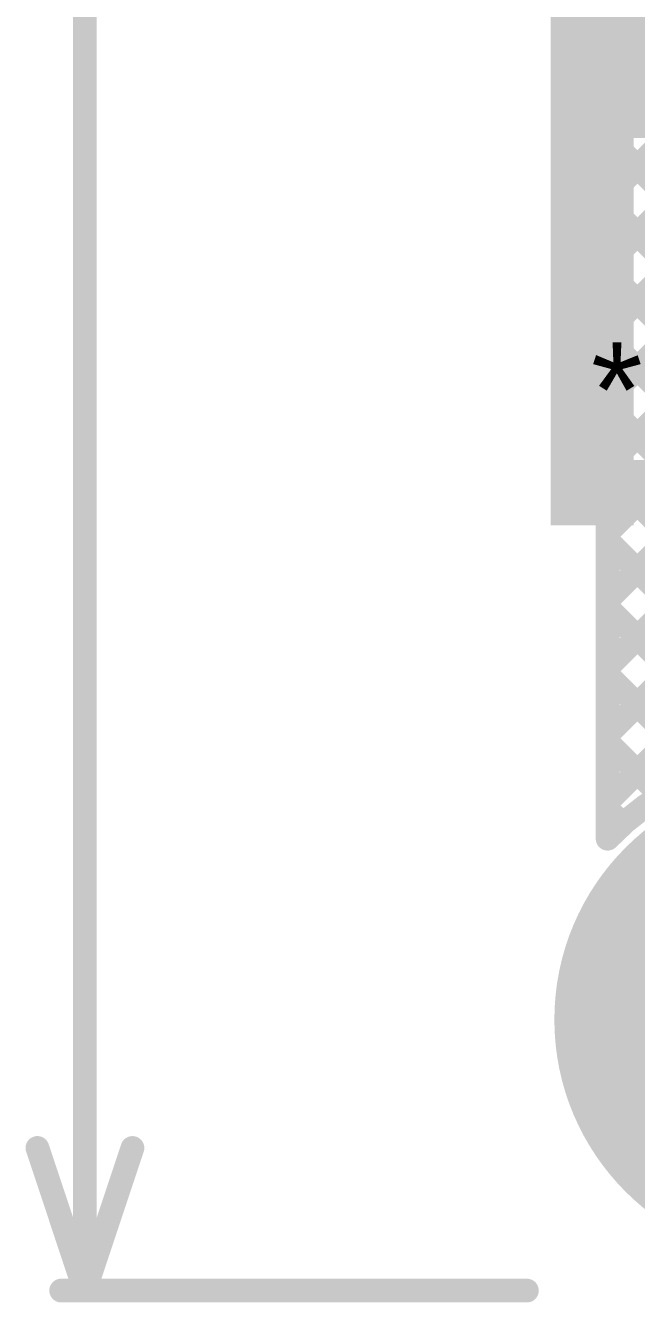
# Model space of a CAD drawing. Header units: millimetres. Extents: x -0.33 to 3.26, y -0.12 to 2.83.
# Drawn here: x -0.325 to -0.068, y -0.119 to 0.418 of the extents above; entities that cross this region are included whole.
import ezdxf

# ---------------------------------------------------------------- set-up
doc = ezdxf.new("R2010")
doc.units = ezdxf.units.MM
doc.header["$MEASUREMENT"] = 0
for name, color, linetype in [('BottomLayer', 5, 'Continuous'), ('BottomSolder', 6, 'Continuous'), ('Mechanical1', 6, 'Continuous'), ('MultiLayer', 9, 'Continuous'), ('TopLayer', 1, 'Continuous'), ('TopOverlay', 2, 'Continuous'), ('TopSolder', 216, 'Continuous')]:
    doc.layers.add(name, color=color, linetype=linetype)
doc.styles.add('Arial', font='', dxfattribs={"height": 0.2})
doc.styles.get('Arial').set_extended_font_data('Arial')

msp = doc.modelspace()

# ---------------------------------------------------------------- hatches: boundary and pattern name
at = {"layer": 'BottomLayer'}
h = msp.add_hatch(color=5, dxfattribs=at)
edge = h.paths.add_edge_path()
edge.add_arc((0, 0), 0.09843, 0, 360)
at = {"layer": 'BottomSolder'}
h = msp.add_hatch(color=6, dxfattribs=at)
edge = h.paths.add_edge_path()
edge.add_arc((0, 0), 0.10243, 0, 360)
at = {"layer": 'MultiLayer'}
h = msp.add_hatch(color=9, dxfattribs=at)
edge = h.paths.add_edge_path()
edge.add_arc((0, 0), 0.09843, 0, 360)
at = {"layer": 'TopLayer'}
for points in [[(-0.104, 0.208), (-0.069, 0.208), (-0.069, 1.608), (-0.104, 1.608)], [(-0.095, 0.371), (-0.027, 0.371), (-0.027, 0.41199), (-0.095, 0.41199)]]:
    msp.add_hatch(color=1, dxfattribs=at).paths.add_polyline_path(points)
h = msp.add_hatch(color=1, dxfattribs=at)
edge = h.paths.add_edge_path()
edge.add_arc((0, 0), 0.09843, 0, 360)
at = {"layer": 'TopSolder'}
h = msp.add_hatch(color=216, dxfattribs=at)
edge = h.paths.add_edge_path()
edge.add_arc((0, 0), 0.10243, 0, 360)

# ---------------------------------------------------------------- linework, layer by layer
at = {"layer": 'BottomLayer', "const_width": 0.01}
for points in [[(-0.08, 2.45188), (-0.08, 0.07612)], [(-0.08, 0.40283), (0.1635, 0.64633)], [(-0.08, 0.37455), (0.1635, 0.61805)], [(-0.08, 0.34626), (0.12618, 0.55245)], [(-0.08, 0.31798), (0.14262, 0.5406)], [(-0.08, 0.2897), (0.1685, 0.53819)], [(-0.08, 0.26141), (0.1185, 0.45991)], [(-0.08, 0.42787), (0.1945, 0.15337)], [(-0.08, 0.23313), (0.11328, 0.42641)], [(-0.08, 0.39959), (0.16621, 0.15337)], [(-0.08, 0.20484), (0.11328, 0.39813)], [(-0.08, 0.3713), (0.16328, 0.12802)], [(-0.08, 0.17656), (0.11328, 0.36984)], [(-0.08, 0.34302), (0.16328, 0.09973)], [(-0.08, 0.14827), (0.11328, 0.34156)], [(-0.08, 0.11999), (0.121, 0.32099)], [(-0.08, 0.31473), (0.16328, 0.07145)], [(-0.08, 0.09171), (0.12661, 0.29832)], [(-0.08, 0.28645), (0.1635, 0.04295)], [(-0.08, 0.25816), (0.1635, 0.01466)], [(-0.08, 0.22988), (0.05301, 0.09687)], [(-0.08, 0.20159), (0.0118, 0.10979)], [(-0.08, 0.17331), (-0.01596, 0.10927)], [(-0.08, 0.14503), (-0.03848, 0.1035)], [(-0.08, 0.11674), (-0.05752, 0.09426)], [(-0.08, 0.08846), (-0.07374, 0.0822)]]:
    msp.add_lwpolyline(points, dxfattribs=at)
at = {"layer": 'BottomLayer', "const_width": 0.005}
for points in [[(-0.0825, 0.40283, 1), (-0.0775, 0.40283, 1)], [(-0.0825, 0.39959, 1), (-0.0775, 0.39959, 1)], [(-0.0825, 0.37455, 1), (-0.0775, 0.37455, 1)], [(-0.0825, 0.3713, 1), (-0.0775, 0.3713, 1)], [(-0.0825, 0.34626, 1), (-0.0775, 0.34626, 1)], [(-0.0825, 0.34302, 1), (-0.0775, 0.34302, 1)], [(-0.0825, 0.31798, 1), (-0.0775, 0.31798, 1)], [(-0.0825, 0.31473, 1), (-0.0775, 0.31473, 1)], [(-0.0825, 0.2897, 1), (-0.0775, 0.2897, 1)], [(-0.0825, 0.28645, 1), (-0.0775, 0.28645, 1)], [(-0.0825, 0.26141, 1), (-0.0775, 0.26141, 1)], [(-0.0825, 0.25816, 1), (-0.0775, 0.25816, 1)], [(-0.0825, 0.23313, 1), (-0.0775, 0.23313, 1)], [(-0.0825, 0.22988, 1), (-0.0775, 0.22988, 1)], [(-0.0825, 0.20484, 1), (-0.0775, 0.20484, 1)], [(-0.0825, 0.20159, 1), (-0.0775, 0.20159, 1)], [(-0.0825, 0.17656, 1), (-0.0775, 0.17656, 1)], [(-0.0825, 0.17331, 1), (-0.0775, 0.17331, 1)], [(-0.0825, 0.14827, 1), (-0.0775, 0.14827, 1)], [(-0.0825, 0.14503, 1), (-0.0775, 0.14503, 1)], [(-0.0825, 0.11999, 1), (-0.0775, 0.11999, 1)], [(-0.0825, 0.11674, 1), (-0.0775, 0.11674, 1)], [(-0.0825, 0.09171, 1), (-0.0775, 0.09171, 1)], [(-0.0825, 0.08846, 1), (-0.0775, 0.08846, 1)], [(-0.07624, 0.0822, 1), (-0.07124, 0.0822, 1)], [(-0.0825, 0.07612, 1), (-0.0775, 0.07612, 1)], [(-0.0825, 0.07612, 1), (-0.0775, 0.07612, 1)]]:
    msp.add_lwpolyline(points, format="xyb", close=True, dxfattribs=at)
at = {"layer": 'BottomLayer', "const_width": 0.01}
msp.add_lwpolyline([(-0.08, 0.07612, -0.67721), (0.11043, 0)], format="xyb", dxfattribs=at)
at = {"layer": 'Mechanical1', "const_width": 0.01}
for points in [[(-0.3, -0.114), (-0.3, 0.96209)], [(-0.32, -0.054), (-0.3, -0.114)], [(-0.3, -0.114), (-0.28, -0.054)], [(-0.31, -0.114), (-0.114, -0.114)]]:
    msp.add_lwpolyline(points, dxfattribs=at)
at = {"layer": 'Mechanical1', "const_width": 0.005}
for points in [[(-0.3225, -0.054, 1), (-0.3175, -0.054, 1)], [(-0.2825, -0.054, 1), (-0.2775, -0.054, 1)], [(-0.3125, -0.114, 1), (-0.3075, -0.114, 1)], [(-0.3025, -0.114, 1), (-0.2975, -0.114, 1)], [(-0.3025, -0.114, 1), (-0.2975, -0.114, 1)], [(-0.3025, -0.114, 1), (-0.2975, -0.114, 1)], [(-0.1165, -0.114, 1), (-0.1115, -0.114, 1)]]:
    msp.add_lwpolyline(points, format="xyb", close=True, dxfattribs=at)
at = {"layer": 'TopLayer', "const_width": 0.025}
for points in [[(-0.082, 0.402), (-0.07099, 0.39099)], [(-0.07099, 0.39099), (-0.04682, 0.39099)], [(-0.086, 0.223), (0.37128, 0.223)]]:
    msp.add_lwpolyline(points, dxfattribs=at)
at = {"layer": 'TopLayer', "const_width": 0.0125}
for points in [[(-0.08825, 0.402, 1), (-0.07575, 0.402, 1)], [(-0.07724, 0.39099, 1), (-0.06474, 0.39099, 1)], [(-0.07724, 0.39099, 1), (-0.06474, 0.39099, 1)], [(-0.09225, 0.223, 1), (-0.07975, 0.223, 1)]]:
    msp.add_lwpolyline(points, format="xyb", close=True, dxfattribs=at)

# ---------------------------------------------------------------- texts
at = {"layer": 'TopOverlay', "style": 'Arial'}
msp.add_text('*', height=0.04, rotation=360, dxfattribs=at).set_placement((-0.087, 0.245))

doc.saveas('drawing.dxf')
